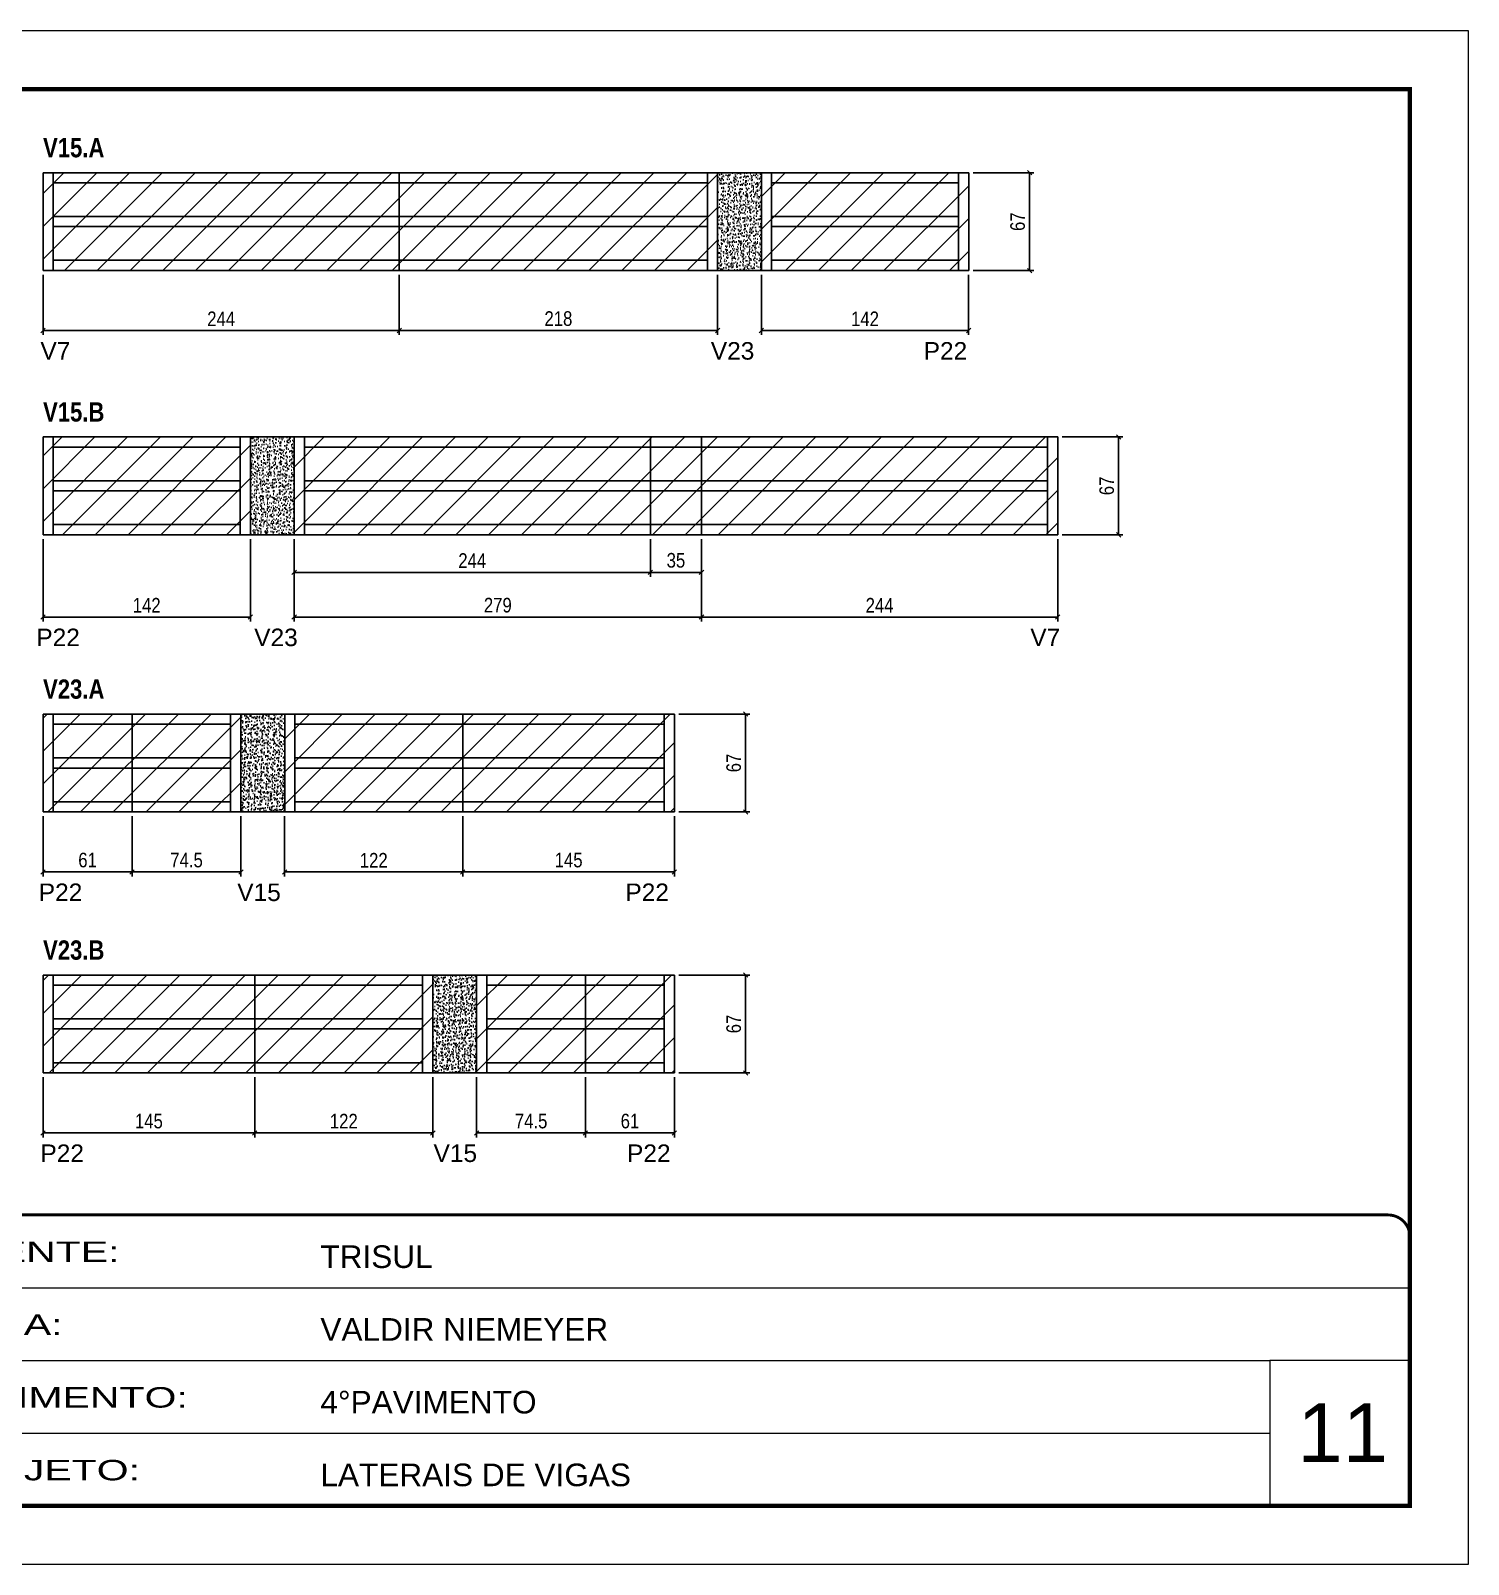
# Model space of a CAD drawing. Extents: x 3330 to 22105, y 1197 to 30204.
# Drawn here: x 16530 to 17515, y 26466 to 27516 of the extents above; entities that cross this region are included whole.
import ezdxf

# ---------------------------------------------------------------- set-up
doc = ezdxf.new("R2010")
doc.units = 0
doc.linetypes.add('CONTINUO', pattern=[0])
doc.linetypes.add('DASHED', pattern=[0.75, 0.5, -0.25])
for name, color, linetype in [('5', 5, 'Continuous'), ('COTA', 241, 'Continuous'), ('NOMENCLATURA', 7, 'Continuous'), ('Painéis', 200, 'Continuous'), ('SARR_2.2x7', 40, 'Continuous')]:
    doc.layers.add(name, color=color, linetype=linetype)
for name, color, linetype, lineweight in [('CARIMBO', 255, 'Continuous', 9), ('Folhas', 255, 'Continuous', 9), ('Hachura', 251, 'Continuous', 9), ('SARRAFO DE PRESSAO', 251, 'DASHED', 9)]:
    doc.layers.add(name, color=color, linetype=linetype, lineweight=lineweight)
doc.styles.add('ARIAL', font='arial.ttf')
doc.styles.add('COTA TECNICA', font='techl___.ttf', dxfattribs={"height": 10})
doc.styles.get("Standard").update_dxf_attribs({"font": 'arial.ttf'})
doc.styles.add('TECNICA', font='techb___.ttf', dxfattribs={"height": 10})
doc.styles.add('Tecnologia', font='')
doc.styles.get('Tecnologia').set_extended_font_data('Forgotten Futurist')
doc.dimstyles.new('PAINEL', dxfattribs={"dimtxt": 10, "dimasz": 3, "dimexe": 3, "dimexo": 3, "dimgap": 3, "dimtad": 1, "dimdec": 1, "dimzin": 12, "dimdsep": 46, "dimtxsty": 'COTA TECNICA', "dimblk1": 'OBLIQUE', "dimblk2": 'OBLIQUE', "dimsah": 1, "dimcen": 0.9, "dimclrd": 4, "dimclre": 4, "dimclrt": 240, "dimadec": 1, "dimazin": 3, "dimtfac": 1, "dimtdec": 1, "dimtmove": 0, "dimatfit": 3, "dimfxl": 1, "dimtolj": 1, "dimtzin": 12, "dimarcsym": 0})

# ---------------------------------------------------------------- blocks, each defined once
blk = doc.blocks.new('9999999999')
at = {"color": 30, "linetype": 'CONTINUO'}
for p, q in [((98564.6, 34379.6), (99584, 34379.6)), ((98564.6, 34329.8), (99488, 34329.8)), ((99584, 34329.8), (99488, 34329.8)), ((99488, 34329.8), (99488, 34230.2)), ((98564.6, 34280), (99488, 34280))]:
    blk.add_line(p, q, dxfattribs=at)
at = {"color": 30, "linetype": 'CONTINUO', "const_width": 2}
blk.add_lwpolyline([(99584, 34230.2), (99584, 34414.4, 0.414214), (99569, 34429.4), (98229, 34429.4, 0.414214), (98214, 34414.4), (98214, 34245.2, 0.414214), (98229, 34230.2), (99584, 34230.2)], format="xyb", dxfattribs=at)
at = {"layer": 'Folhas'}
blk.add_lwpolyline([(98139, 34190.2), (99624, 34190.2), (99624, 35240.2), (98139, 35240.2)], close=True, dxfattribs=at)
at = {"layer": 'Folhas', "color": 30, "const_width": 3}
blk.add_lwpolyline([(98214, 34230.2), (99584, 34230.2), (99584, 35200.2), (98214, 35200.2)], close=True, dxfattribs=at)
at = {"color": 7, "linetype": 'Continuous', "ltscale": 5, "style": 'ARIAL'}
for s, height, p in [('TRISUL', 15.48, (98837.7, 34393.1)), ('VALDIR NIEMEYER', 15.483, (98837.7, 34343.3)), ('4°PAVIMENTO', 15.483, (98837.7, 34293.5)), ('LATERAIS DE VIGAS', 15.483, (98837.7, 34243.7))]:
    blk.add_text(s, height=height, dxfattribs=at).set_placement(p)
at = {"layer": 'Folhas', "color": 7, "style": 'Tecnologia', "width": 1.5}
for s, p in [('CLIENTE:', (98573.7, 34397.2)), ('OBRA:', (98573.7, 34347.3)), ('PAVIMENTO:', (98573.7, 34297.5)), ('PROJETO:', (98573.7, 34247.7))]:
    blk.add_text(s, height=14, dxfattribs=at).set_placement(p)
blk = doc.blocks.new('_Oblique')
at = {"color": 0, "linetype": 'ByBlock', "lineweight": -2}
blk.add_line((-0.5, -0.5), (0.5, 0.5), dxfattribs=at)
blk = doc.blocks.new('*D1246')
at = {"layer": 'COTA', "color": 4, "linetype": 'ByBlock', "lineweight": -2, "transparency": 16777216}
for p, q in [((16538.3, 26978.1), (16538.3, 26937)), ((16599.3, 26978.1), (16599.3, 26937)), ((16599.3, 26940), (16538.3, 26940))]:
    blk.add_line(p, q, dxfattribs=at)
at = {"layer": 'Defpoints', "color": 0, "linetype": 'ByBlock', "transparency": 16777216}
for p in [(16538.3, 26981.1), (16599.3, 26981.1), (16538.3, 26940)]:
    blk.add_point(p, dxfattribs=at)
at = {"layer": 'COTA', "color": 4, "linetype": 'ByBlock', "lineweight": -2, "transparency": 16777216, "xscale": 3, "yscale": 3, "zscale": 3, "rotation": 180}
blk.add_blockref('_Oblique', (16538.3, 26940), dxfattribs=at)
at = {"layer": 'COTA', "color": 4, "linetype": 'ByBlock', "lineweight": -2, "transparency": 16777216, "xscale": 3, "yscale": 3, "zscale": 3}
blk.add_blockref('_Oblique', (16599.3, 26940), dxfattribs=at)
at = {"layer": 'COTA', "color": 240, "linetype": 'ByBlock', "transparency": 16777216, "insert": (16568.8, 26948.1), "char_height": 10, "attachment_point": 5, "style": 'COTA TECNICA'}
blk.add_mtext('\\A1;61', dxfattribs=at)
blk = doc.blocks.new('*D1247')
at = {"layer": 'COTA', "color": 4, "linetype": 'ByBlock', "lineweight": -2, "transparency": 16777216}
for p, q in [((16599.3, 26978.1), (16599.3, 26937)), ((16673.8, 26978.1), (16673.8, 26937)), ((16599.3, 26940), (16673.8, 26940))]:
    blk.add_line(p, q, dxfattribs=at)
at = {"layer": 'Defpoints', "color": 0, "linetype": 'ByBlock', "transparency": 16777216}
for p in [(16599.3, 26981.1), (16673.8, 26981.1), (16673.8, 26940)]:
    blk.add_point(p, dxfattribs=at)
at = {"layer": 'COTA', "color": 4, "linetype": 'ByBlock', "lineweight": -2, "transparency": 16777216, "xscale": 3, "yscale": 3, "zscale": 3, "rotation": 180}
blk.add_blockref('_Oblique', (16599.3, 26940), dxfattribs=at)
at = {"layer": 'COTA', "color": 4, "linetype": 'ByBlock', "lineweight": -2, "transparency": 16777216, "xscale": 3, "yscale": 3, "zscale": 3}
blk.add_blockref('_Oblique', (16673.8, 26940), dxfattribs=at)
at = {"layer": 'COTA', "color": 240, "linetype": 'ByBlock', "transparency": 16777216, "insert": (16636.6, 26948.1), "char_height": 10, "attachment_point": 5, "style": 'COTA TECNICA'}
blk.add_mtext('\\A1;74.5', dxfattribs=at)
blk = doc.blocks.new('*D1248')
at = {"layer": 'COTA', "color": 4, "linetype": 'ByBlock', "lineweight": -2, "transparency": 16777216}
for p, q in [((16703.8, 26978.1), (16703.8, 26937)), ((16825.8, 26978.1), (16825.8, 26937)), ((16825.8, 26940), (16703.8, 26940))]:
    blk.add_line(p, q, dxfattribs=at)
at = {"layer": 'Defpoints', "color": 0, "linetype": 'ByBlock', "transparency": 16777216}
for p in [(16703.8, 26981.1), (16825.8, 26981.1), (16703.8, 26940)]:
    blk.add_point(p, dxfattribs=at)
at = {"layer": 'COTA', "color": 4, "linetype": 'ByBlock', "lineweight": -2, "transparency": 16777216, "xscale": 3, "yscale": 3, "zscale": 3, "rotation": 180}
blk.add_blockref('_Oblique', (16703.8, 26940), dxfattribs=at)
at = {"layer": 'COTA', "color": 4, "linetype": 'ByBlock', "lineweight": -2, "transparency": 16777216, "xscale": 3, "yscale": 3, "zscale": 3}
blk.add_blockref('_Oblique', (16825.8, 26940), dxfattribs=at)
at = {"layer": 'COTA', "color": 240, "linetype": 'ByBlock', "transparency": 16777216, "insert": (16764.8, 26948), "char_height": 10, "attachment_point": 5, "style": 'COTA TECNICA'}
blk.add_mtext('\\A1;122', dxfattribs=at)
blk = doc.blocks.new('*D1249')
at = {"layer": 'COTA', "color": 4, "linetype": 'ByBlock', "lineweight": -2, "transparency": 16777216}
for p, q in [((16825.8, 26978.1), (16825.8, 26937)), ((16970.8, 26978.1), (16970.8, 26937)), ((16825.8, 26940), (16970.8, 26940))]:
    blk.add_line(p, q, dxfattribs=at)
at = {"layer": 'Defpoints', "color": 0, "linetype": 'ByBlock', "transparency": 16777216}
for p in [(16825.8, 26981.1), (16970.8, 26981.1), (16970.8, 26940)]:
    blk.add_point(p, dxfattribs=at)
at = {"layer": 'COTA', "color": 4, "linetype": 'ByBlock', "lineweight": -2, "transparency": 16777216, "xscale": 3, "yscale": 3, "zscale": 3, "rotation": 180}
blk.add_blockref('_Oblique', (16825.8, 26940), dxfattribs=at)
at = {"layer": 'COTA', "color": 4, "linetype": 'ByBlock', "lineweight": -2, "transparency": 16777216, "xscale": 3, "yscale": 3, "zscale": 3}
blk.add_blockref('_Oblique', (16970.8, 26940), dxfattribs=at)
at = {"layer": 'COTA', "color": 240, "linetype": 'ByBlock', "transparency": 16777216, "insert": (16898.3, 26948.1), "char_height": 10, "attachment_point": 5, "style": 'COTA TECNICA'}
blk.add_mtext('\\A1;145', dxfattribs=at)
blk = doc.blocks.new('*D1250')
at = {"layer": 'COTA', "color": 4, "linetype": 'ByBlock', "lineweight": -2, "transparency": 16777216}
for p, q in [((16973.8, 27048.1), (17022.5, 27048.1)), ((17019.5, 26981.1), (17019.5, 27048.1)), ((16973.8, 26981.1), (17022.5, 26981.1))]:
    blk.add_line(p, q, dxfattribs=at)
at = {"layer": 'Defpoints', "color": 0, "linetype": 'ByBlock', "transparency": 16777216}
for p in [(16970.8, 27048.1), (17019.5, 27048.1), (16970.8, 26981.1)]:
    blk.add_point(p, dxfattribs=at)
at = {"layer": 'COTA', "color": 4, "linetype": 'ByBlock', "lineweight": -2, "transparency": 16777216, "xscale": 3, "yscale": 3, "zscale": 3}
for p, rotation in [((17019.5, 27048.1), 90), ((17019.5, 26981.1), 270)]:
    blk.add_blockref('_Oblique', p, dxfattribs=dict(at, rotation=rotation))
at = {"layer": 'COTA', "color": 240, "linetype": 'ByBlock', "transparency": 16777216, "insert": (17011.4, 27014.6), "char_height": 10, "attachment_point": 5, "rotation": 90, "style": 'COTA TECNICA'}
blk.add_mtext('\\A1;67', dxfattribs=at)
blk = doc.blocks.new('*D1251')
at = {"layer": 'COTA', "color": 4, "linetype": 'ByBlock', "lineweight": -2, "transparency": 16777216}
for p, q in [((16909.8, 26799.4), (16909.8, 26758.3)), ((16970.8, 26799.4), (16970.8, 26758.3)), ((16909.8, 26761.3), (16970.8, 26761.3))]:
    blk.add_line(p, q, dxfattribs=at)
at = {"layer": 'Defpoints', "color": 0, "linetype": 'ByBlock', "transparency": 16777216}
for p in [(16909.8, 26802.4), (16970.8, 26802.4), (16970.8, 26761.3)]:
    blk.add_point(p, dxfattribs=at)
at = {"layer": 'COTA', "color": 4, "linetype": 'ByBlock', "lineweight": -2, "transparency": 16777216, "xscale": 3, "yscale": 3, "zscale": 3, "rotation": 180}
blk.add_blockref('_Oblique', (16909.8, 26761.3), dxfattribs=at)
at = {"layer": 'COTA', "color": 4, "linetype": 'ByBlock', "lineweight": -2, "transparency": 16777216, "xscale": 3, "yscale": 3, "zscale": 3}
blk.add_blockref('_Oblique', (16970.8, 26761.3), dxfattribs=at)
at = {"layer": 'COTA', "color": 240, "linetype": 'ByBlock', "transparency": 16777216, "insert": (16940.3, 26769.4), "char_height": 10, "attachment_point": 5, "style": 'COTA TECNICA'}
blk.add_mtext('\\A1;61', dxfattribs=at)
blk = doc.blocks.new('*D1252')
at = {"layer": 'COTA', "color": 4, "linetype": 'ByBlock', "lineweight": -2, "transparency": 16777216}
for p, q in [((16835.3, 26799.4), (16835.3, 26758.3)), ((16909.8, 26799.4), (16909.8, 26758.3)), ((16909.8, 26761.3), (16835.3, 26761.3))]:
    blk.add_line(p, q, dxfattribs=at)
at = {"layer": 'Defpoints', "color": 0, "linetype": 'ByBlock', "transparency": 16777216}
for p in [(16835.3, 26802.4), (16909.8, 26802.4), (16835.3, 26761.3)]:
    blk.add_point(p, dxfattribs=at)
at = {"layer": 'COTA', "color": 4, "linetype": 'ByBlock', "lineweight": -2, "transparency": 16777216, "xscale": 3, "yscale": 3, "zscale": 3, "rotation": 180}
blk.add_blockref('_Oblique', (16835.3, 26761.3), dxfattribs=at)
at = {"layer": 'COTA', "color": 4, "linetype": 'ByBlock', "lineweight": -2, "transparency": 16777216, "xscale": 3, "yscale": 3, "zscale": 3}
blk.add_blockref('_Oblique', (16909.8, 26761.3), dxfattribs=at)
at = {"layer": 'COTA', "color": 240, "linetype": 'ByBlock', "transparency": 16777216, "insert": (16872.6, 26769.4), "char_height": 10, "attachment_point": 5, "style": 'COTA TECNICA'}
blk.add_mtext('\\A1;74.5', dxfattribs=at)
blk = doc.blocks.new('*D1253')
at = {"layer": 'COTA', "color": 4, "linetype": 'ByBlock', "lineweight": -2, "transparency": 16777216}
for p, q in [((16683.3, 26799.4), (16683.3, 26758.3)), ((16805.3, 26799.4), (16805.3, 26758.3)), ((16683.3, 26761.3), (16805.3, 26761.3))]:
    blk.add_line(p, q, dxfattribs=at)
at = {"layer": 'Defpoints', "color": 0, "linetype": 'ByBlock', "transparency": 16777216}
for p in [(16683.3, 26802.4), (16805.3, 26802.4), (16805.3, 26761.3)]:
    blk.add_point(p, dxfattribs=at)
at = {"layer": 'COTA', "color": 4, "linetype": 'ByBlock', "lineweight": -2, "transparency": 16777216, "xscale": 3, "yscale": 3, "zscale": 3, "rotation": 180}
blk.add_blockref('_Oblique', (16683.3, 26761.3), dxfattribs=at)
at = {"layer": 'COTA', "color": 4, "linetype": 'ByBlock', "lineweight": -2, "transparency": 16777216, "xscale": 3, "yscale": 3, "zscale": 3}
blk.add_blockref('_Oblique', (16805.3, 26761.3), dxfattribs=at)
at = {"layer": 'COTA', "color": 240, "linetype": 'ByBlock', "transparency": 16777216, "insert": (16744.3, 26769.4), "char_height": 10, "attachment_point": 5, "style": 'COTA TECNICA'}
blk.add_mtext('\\A1;122', dxfattribs=at)
blk = doc.blocks.new('*D1254')
at = {"layer": 'COTA', "color": 4, "linetype": 'ByBlock', "lineweight": -2, "transparency": 16777216}
for p, q in [((16538.3, 26799.4), (16538.3, 26758.3)), ((16683.3, 26799.4), (16683.3, 26758.3)), ((16683.3, 26761.3), (16538.3, 26761.3))]:
    blk.add_line(p, q, dxfattribs=at)
at = {"layer": 'Defpoints', "color": 0, "linetype": 'ByBlock', "transparency": 16777216}
for p in [(16538.3, 26802.4), (16683.3, 26802.4), (16538.3, 26761.3)]:
    blk.add_point(p, dxfattribs=at)
at = {"layer": 'COTA', "color": 4, "linetype": 'ByBlock', "lineweight": -2, "transparency": 16777216, "xscale": 3, "yscale": 3, "zscale": 3, "rotation": 180}
blk.add_blockref('_Oblique', (16538.3, 26761.3), dxfattribs=at)
at = {"layer": 'COTA', "color": 4, "linetype": 'ByBlock', "lineweight": -2, "transparency": 16777216, "xscale": 3, "yscale": 3, "zscale": 3}
blk.add_blockref('_Oblique', (16683.3, 26761.3), dxfattribs=at)
at = {"layer": 'COTA', "color": 240, "linetype": 'ByBlock', "transparency": 16777216, "insert": (16610.8, 26769.4), "char_height": 10, "attachment_point": 5, "style": 'COTA TECNICA'}
blk.add_mtext('\\A1;145', dxfattribs=at)
blk = doc.blocks.new('*D1255')
at = {"layer": 'COTA', "color": 4, "linetype": 'ByBlock', "lineweight": -2, "transparency": 16777216}
for p, q in [((16973.8, 26869.4), (17022.5, 26869.4)), ((17019.5, 26802.4), (17019.5, 26869.4)), ((16973.8, 26802.4), (17022.5, 26802.4))]:
    blk.add_line(p, q, dxfattribs=at)
at = {"layer": 'Defpoints', "color": 0, "linetype": 'ByBlock', "transparency": 16777216}
for p in [(16970.8, 26869.4), (17019.5, 26869.4), (16970.8, 26802.4)]:
    blk.add_point(p, dxfattribs=at)
at = {"layer": 'COTA', "color": 4, "linetype": 'ByBlock', "lineweight": -2, "transparency": 16777216, "xscale": 3, "yscale": 3, "zscale": 3}
for p, rotation in [((17019.5, 26869.4), 90), ((17019.5, 26802.4), 270)]:
    blk.add_blockref('_Oblique', p, dxfattribs=dict(at, rotation=rotation))
at = {"layer": 'COTA', "color": 240, "linetype": 'ByBlock', "transparency": 16777216, "insert": (17011.4, 26835.9), "char_height": 10, "attachment_point": 5, "rotation": 90, "style": 'COTA TECNICA'}
blk.add_mtext('\\A1;67', dxfattribs=at)
blk = doc.blocks.new('*D526')
at = {"layer": 'COTA', "color": 4, "linetype": 'ByBlock', "lineweight": -2, "transparency": 16777216}
for p, q in [((16782.3, 27348.7), (16782.3, 27307.7)), ((17000.3, 27348.7), (17000.3, 27307.7)), ((16782.3, 27310.7), (17000.3, 27310.7))]:
    blk.add_line(p, q, dxfattribs=at)
at = {"layer": 'Defpoints', "color": 0, "linetype": 'ByBlock', "transparency": 16777216}
for p in [(16782.3, 27351.7), (17000.3, 27351.7), (17000.3, 27310.7)]:
    blk.add_point(p, dxfattribs=at)
at = {"layer": 'COTA', "color": 4, "linetype": 'ByBlock', "lineweight": -2, "transparency": 16777216, "xscale": 3, "yscale": 3, "zscale": 3, "rotation": 180}
blk.add_blockref('_Oblique', (16782.3, 27310.7), dxfattribs=at)
at = {"layer": 'COTA', "color": 4, "linetype": 'ByBlock', "lineweight": -2, "transparency": 16777216, "xscale": 3, "yscale": 3, "zscale": 3}
blk.add_blockref('_Oblique', (17000.3, 27310.7), dxfattribs=at)
at = {"layer": 'COTA', "color": 240, "linetype": 'ByBlock', "transparency": 16777216, "insert": (16891.3, 27318.8), "char_height": 10, "attachment_point": 5, "style": 'COTA TECNICA'}
blk.add_mtext('\\A1;218', dxfattribs=at)
blk = doc.blocks.new('*D527')
at = {"layer": 'COTA', "color": 4, "linetype": 'ByBlock', "lineweight": -2, "transparency": 16777216}
for p, q in [((16538.3, 27348.7), (16538.3, 27307.7)), ((16782.3, 27348.7), (16782.3, 27307.7)), ((16782.3, 27310.7), (16538.3, 27310.7))]:
    blk.add_line(p, q, dxfattribs=at)
at = {"layer": 'Defpoints', "color": 0, "linetype": 'ByBlock', "transparency": 16777216}
for p in [(16538.3, 27351.7), (16782.3, 27351.7), (16538.3, 27310.7)]:
    blk.add_point(p, dxfattribs=at)
at = {"layer": 'COTA', "color": 4, "linetype": 'ByBlock', "lineweight": -2, "transparency": 16777216, "xscale": 3, "yscale": 3, "zscale": 3, "rotation": 180}
blk.add_blockref('_Oblique', (16538.3, 27310.7), dxfattribs=at)
at = {"layer": 'COTA', "color": 4, "linetype": 'ByBlock', "lineweight": -2, "transparency": 16777216, "xscale": 3, "yscale": 3, "zscale": 3}
blk.add_blockref('_Oblique', (16782.3, 27310.7), dxfattribs=at)
at = {"layer": 'COTA', "color": 240, "linetype": 'ByBlock', "transparency": 16777216, "insert": (16660.3, 27318.7), "char_height": 10, "attachment_point": 5, "style": 'COTA TECNICA'}
blk.add_mtext('\\A1;244', dxfattribs=at)
blk = doc.blocks.new('*D528')
at = {"layer": 'COTA', "color": 4, "linetype": 'ByBlock', "lineweight": -2, "transparency": 16777216}
for p, q in [((17030.3, 27348.7), (17030.3, 27307.7)), ((17172.3, 27348.7), (17172.3, 27307.7)), ((17172.3, 27310.7), (17030.3, 27310.7))]:
    blk.add_line(p, q, dxfattribs=at)
at = {"layer": 'Defpoints', "color": 0, "linetype": 'ByBlock', "transparency": 16777216}
for p in [(17030.3, 27351.7), (17172.3, 27351.7), (17030.3, 27310.7)]:
    blk.add_point(p, dxfattribs=at)
at = {"layer": 'COTA', "color": 4, "linetype": 'ByBlock', "lineweight": -2, "transparency": 16777216, "xscale": 3, "yscale": 3, "zscale": 3, "rotation": 180}
blk.add_blockref('_Oblique', (17030.3, 27310.7), dxfattribs=at)
at = {"layer": 'COTA', "color": 4, "linetype": 'ByBlock', "lineweight": -2, "transparency": 16777216, "xscale": 3, "yscale": 3, "zscale": 3}
blk.add_blockref('_Oblique', (17172.3, 27310.7), dxfattribs=at)
at = {"layer": 'COTA', "color": 240, "linetype": 'ByBlock', "transparency": 16777216, "insert": (17101.3, 27318.7), "char_height": 10, "attachment_point": 5, "style": 'COTA TECNICA'}
blk.add_mtext('\\A1;142', dxfattribs=at)
blk = doc.blocks.new('*D529')
at = {"layer": 'COTA', "color": 4, "linetype": 'ByBlock', "lineweight": -2, "transparency": 16777216}
for p, q in [((17175.3, 27418.7), (17217, 27418.7)), ((17214, 27351.7), (17214, 27418.7)), ((17175.3, 27351.7), (17217, 27351.7))]:
    blk.add_line(p, q, dxfattribs=at)
at = {"layer": 'Defpoints', "color": 0, "linetype": 'ByBlock', "transparency": 16777216}
for p in [(17172.3, 27418.7), (17214, 27418.7), (17172.3, 27351.7)]:
    blk.add_point(p, dxfattribs=at)
at = {"layer": 'COTA', "color": 4, "linetype": 'ByBlock', "lineweight": -2, "transparency": 16777216, "xscale": 3, "yscale": 3, "zscale": 3}
for p, rotation in [((17214, 27418.7), 90), ((17214, 27351.7), 270)]:
    blk.add_blockref('_Oblique', p, dxfattribs=dict(at, rotation=rotation))
at = {"layer": 'COTA', "color": 240, "linetype": 'ByBlock', "transparency": 16777216, "insert": (17205.9, 27385.2), "char_height": 10, "attachment_point": 5, "rotation": 90, "style": 'COTA TECNICA'}
blk.add_mtext('\\A1;67', dxfattribs=at)
blk = doc.blocks.new('*D530')
at = {"layer": 'COTA', "color": 4, "linetype": 'ByBlock', "lineweight": -2, "transparency": 16777216}
for p, q in [((16710.3, 27167.8), (16710.3, 27111.5)), ((16989.3, 27167.8), (16989.3, 27111.5)), ((16989.3, 27114.5), (16710.3, 27114.5))]:
    blk.add_line(p, q, dxfattribs=at)
at = {"layer": 'Defpoints', "color": 0, "linetype": 'ByBlock', "transparency": 16777216}
for p in [(16710.3, 27170.8), (16989.3, 27170.8), (16710.3, 27114.5)]:
    blk.add_point(p, dxfattribs=at)
at = {"layer": 'COTA', "color": 4, "linetype": 'ByBlock', "lineweight": -2, "transparency": 16777216, "xscale": 3, "yscale": 3, "zscale": 3, "rotation": 180}
blk.add_blockref('_Oblique', (16710.3, 27114.5), dxfattribs=at)
at = {"layer": 'COTA', "color": 4, "linetype": 'ByBlock', "lineweight": -2, "transparency": 16777216, "xscale": 3, "yscale": 3, "zscale": 3}
blk.add_blockref('_Oblique', (16989.3, 27114.5), dxfattribs=at)
at = {"layer": 'COTA', "color": 240, "linetype": 'ByBlock', "transparency": 16777216, "insert": (16849.8, 27122.6), "char_height": 10, "attachment_point": 5, "style": 'COTA TECNICA'}
blk.add_mtext('\\A1;279', dxfattribs=at)
blk = doc.blocks.new('*D531')
at = {"layer": 'COTA', "color": 4, "linetype": 'ByBlock', "lineweight": -2, "transparency": 16777216}
for p, q in [((16989.3, 27167.8), (16989.3, 27111.5)), ((17233.3, 27167.8), (17233.3, 27111.5)), ((16989.3, 27114.5), (17233.3, 27114.5))]:
    blk.add_line(p, q, dxfattribs=at)
at = {"layer": 'Defpoints', "color": 0, "linetype": 'ByBlock', "transparency": 16777216}
for p in [(16989.3, 27170.8), (17233.3, 27170.8), (17233.3, 27114.5)]:
    blk.add_point(p, dxfattribs=at)
at = {"layer": 'COTA', "color": 4, "linetype": 'ByBlock', "lineweight": -2, "transparency": 16777216, "xscale": 3, "yscale": 3, "zscale": 3, "rotation": 180}
blk.add_blockref('_Oblique', (16989.3, 27114.5), dxfattribs=at)
at = {"layer": 'COTA', "color": 4, "linetype": 'ByBlock', "lineweight": -2, "transparency": 16777216, "xscale": 3, "yscale": 3, "zscale": 3}
blk.add_blockref('_Oblique', (17233.3, 27114.5), dxfattribs=at)
at = {"layer": 'COTA', "color": 240, "linetype": 'ByBlock', "transparency": 16777216, "insert": (17111.3, 27122.6), "char_height": 10, "attachment_point": 5, "style": 'COTA TECNICA'}
blk.add_mtext('\\A1;244', dxfattribs=at)
blk = doc.blocks.new('*D475')
at = {"layer": 'COTA', "color": 4, "linetype": 'ByBlock', "lineweight": -2, "transparency": 16777216}
for p, q in [((16538.3, 27167.8), (16538.3, 27111.5)), ((16680.3, 27167.8), (16680.3, 27111.5)), ((16538.3, 27114.5), (16680.3, 27114.5))]:
    blk.add_line(p, q, dxfattribs=at)
at = {"layer": 'Defpoints', "color": 0, "linetype": 'ByBlock', "transparency": 16777216}
for p in [(16538.3, 27170.8), (16680.3, 27170.8), (16680.3, 27114.5)]:
    blk.add_point(p, dxfattribs=at)
at = {"layer": 'COTA', "color": 4, "linetype": 'ByBlock', "lineweight": -2, "transparency": 16777216, "xscale": 3, "yscale": 3, "zscale": 3, "rotation": 180}
blk.add_blockref('_Oblique', (16538.3, 27114.5), dxfattribs=at)
at = {"layer": 'COTA', "color": 4, "linetype": 'ByBlock', "lineweight": -2, "transparency": 16777216, "xscale": 3, "yscale": 3, "zscale": 3}
blk.add_blockref('_Oblique', (16680.3, 27114.5), dxfattribs=at)
at = {"layer": 'COTA', "color": 240, "linetype": 'ByBlock', "transparency": 16777216, "insert": (16609.3, 27122.6), "char_height": 10, "attachment_point": 5, "style": 'COTA TECNICA'}
blk.add_mtext('\\A1;142', dxfattribs=at)
blk = doc.blocks.new('*D476')
at = {"layer": 'COTA', "color": 4, "linetype": 'ByBlock', "lineweight": -2, "transparency": 16777216}
for p, q in [((17236.3, 27237.8), (17278, 27237.8)), ((17275, 27170.8), (17275, 27237.8)), ((17236.3, 27170.8), (17278, 27170.8))]:
    blk.add_line(p, q, dxfattribs=at)
at = {"layer": 'Defpoints', "color": 0, "linetype": 'ByBlock', "transparency": 16777216}
for p in [(17233.3, 27237.8), (17275, 27237.8), (17233.3, 27170.8)]:
    blk.add_point(p, dxfattribs=at)
at = {"layer": 'COTA', "color": 4, "linetype": 'ByBlock', "lineweight": -2, "transparency": 16777216, "xscale": 3, "yscale": 3, "zscale": 3}
for p, rotation in [((17275, 27237.8), 90), ((17275, 27170.8), 270)]:
    blk.add_blockref('_Oblique', p, dxfattribs=dict(at, rotation=rotation))
at = {"layer": 'COTA', "color": 240, "linetype": 'ByBlock', "transparency": 16777216, "insert": (17266.9, 27204.3), "char_height": 10, "attachment_point": 5, "rotation": 90, "style": 'COTA TECNICA'}
blk.add_mtext('\\A1;67', dxfattribs=at)
blk = doc.blocks.new('*D477')
at = {"layer": 'COTA', "color": 4, "linetype": 'ByBlock', "lineweight": -2, "transparency": 16777216}
for p, q in [((16710.3, 27167.8), (16710.3, 27142.1)), ((16954.3, 27167.8), (16954.3, 27142.1)), ((16710.3, 27145.1), (16954.3, 27145.1))]:
    blk.add_line(p, q, dxfattribs=at)
at = {"layer": 'Defpoints', "color": 0, "linetype": 'ByBlock', "transparency": 16777216}
for p in [(16710.3, 27170.8), (16954.3, 27170.8), (16954.3, 27145.1)]:
    blk.add_point(p, dxfattribs=at)
at = {"layer": 'COTA', "color": 4, "linetype": 'ByBlock', "lineweight": -2, "transparency": 16777216, "xscale": 3, "yscale": 3, "zscale": 3, "rotation": 180}
blk.add_blockref('_Oblique', (16710.3, 27145.1), dxfattribs=at)
at = {"layer": 'COTA', "color": 4, "linetype": 'ByBlock', "lineweight": -2, "transparency": 16777216, "xscale": 3, "yscale": 3, "zscale": 3}
blk.add_blockref('_Oblique', (16954.3, 27145.1), dxfattribs=at)
at = {"layer": 'COTA', "color": 240, "linetype": 'ByBlock', "transparency": 16777216, "insert": (16832.3, 27153.2), "char_height": 10, "attachment_point": 5, "style": 'COTA TECNICA'}
blk.add_mtext('\\A1;244', dxfattribs=at)
blk = doc.blocks.new('*D478')
at = {"layer": 'COTA', "color": 4, "linetype": 'ByBlock', "lineweight": -2, "transparency": 16777216}
for p, q in [((16954.3, 27167.8), (16954.3, 27142.1)), ((16989.3, 27167.8), (16989.3, 27142.1)), ((16954.3, 27145.1), (16989.3, 27145.1))]:
    blk.add_line(p, q, dxfattribs=at)
at = {"layer": 'Defpoints', "color": 0, "linetype": 'ByBlock', "transparency": 16777216}
for p in [(16954.3, 27170.8), (16989.3, 27170.8), (16989.3, 27145.1)]:
    blk.add_point(p, dxfattribs=at)
at = {"layer": 'COTA', "color": 4, "linetype": 'ByBlock', "lineweight": -2, "transparency": 16777216, "xscale": 3, "yscale": 3, "zscale": 3, "rotation": 180}
blk.add_blockref('_Oblique', (16954.3, 27145.1), dxfattribs=at)
at = {"layer": 'COTA', "color": 4, "linetype": 'ByBlock', "lineweight": -2, "transparency": 16777216, "xscale": 3, "yscale": 3, "zscale": 3}
blk.add_blockref('_Oblique', (16989.3, 27145.1), dxfattribs=at)
at = {"layer": 'COTA', "color": 240, "linetype": 'ByBlock', "transparency": 16777216, "insert": (16971.8, 27153.3), "char_height": 10, "attachment_point": 5, "style": 'COTA TECNICA'}
blk.add_mtext('\\A1;35', dxfattribs=at)

msp = doc.modelspace()

# ---------------------------------------------------------------- hatches: boundary and pattern name
at = {"layer": 'COTA', "linetype": 'ByBlock'}
h = msp.add_hatch(dxfattribs=at)
h.set_pattern_fill('AR-CONC', color=256, scale=0.03)
h.set_pattern_definition([(50, (-115952.038, -5382.182), (5.46554007, -0.47817257), [0.5715, -6.2865]), (355, (-115952.038, -5382.182), (-1.05730264, 5.73170536), [0.4572, -5.02921753]), (100.4514447, (-115951.5824, -5382.222), (4.40823741, 5.25353256), [0.48570026, -5.34270734]), (46.1842, (-115952.038, -5380.658), (8.13237123, -1.26126984), [0.85725, -9.42975]), (96.6355576, (-115951.36, -5380.763), (7.122124, 7.42278374), [0.7285507, -8.01406824]), (351.184151, (-115952.038, -5380.658), (7.122124, 7.42278374), [0.685799, -7.54379196]), (21, (-115951.276, -5381.039), (4.54843174, -3.06795595), [0.5715, -6.2865]), (326, (-115951.276, -5381.039), (1.85406085, 5.52563898), [0.4572, -5.0292]), (71.451445, (-115950.897, -5381.295), (6.40249258, 2.45768307), [0.48570026, -5.34269813]), (37.5, (-115952.0379, -5382.1822), (0.092658098, 2.536651166), [0, -4.96824, 0, -5.1054, 0, -5.04825]), (7.5, (-115952.038, -5382.1822), (2.004589875, 3.005417245), [0, -2.91084, 0, -4.85394, 0, -1.92405]), (327.5, (-115953.7371, -5382.1822), (4.067717855, -0.17186232), [0, -1.905, 0, -5.9436, 0, -7.8867]), (317.5, (-115954.499, -5382.182), (4.44387544, 0.76279473), [0, -2.4765, 0, -3.94716, 0, -5.6007])])
h.paths.add_polyline_path([(17030.31, 27418.75), (17000.31, 27418.75), (17000.31, 27351.75), (17030.31, 27351.75)])
h = msp.add_hatch(dxfattribs=at)
h.set_pattern_fill('AR-CONC', color=256, scale=0.03)
h.set_pattern_definition([(50, (-115952.038, -5563.1187), (5.46554007, -0.47817257), [0.5715, -6.2865]), (355, (-115952.038, -5563.119), (-1.05730264, 5.73170536), [0.4572, -5.02921753]), (100.4514447, (-115951.5824, -5563.1586), (4.40823741, 5.25353256), [0.48570026, -5.34270734]), (46.1842, (-115952.038, -5561.595), (8.13237123, -1.26126984), [0.85725, -9.42975]), (96.6355576, (-115951.36, -5561.7), (7.122124, 7.42278374), [0.7285507, -8.01406824]), (351.184151, (-115952.038, -5561.595), (7.122124, 7.42278374), [0.685799, -7.54379196]), (21, (-115951.276, -5561.9757), (4.54843174, -3.06795595), [0.5715, -6.2865]), (326, (-115951.276, -5561.976), (1.85406085, 5.52563898), [0.4572, -5.0292]), (71.451445, (-115950.897, -5562.2314), (6.40249258, 2.45768307), [0.48570026, -5.34269813]), (37.5, (-115952.0379, -5563.1187), (0.092658098, 2.536651166), [0, -4.96824, 0, -5.1054, 0, -5.04825]), (7.5, (-115952.038, -5563.1187), (2.004589875, 3.005417245), [0, -2.91084, 0, -4.85394, 0, -1.92405]), (327.5, (-115953.7371, -5563.1187), (4.067717855, -0.17186232), [0, -1.905, 0, -5.9436, 0, -7.8867]), (317.5, (-115954.499, -5563.1187), (4.44387544, 0.76279473), [0, -2.4765, 0, -3.94716, 0, -5.6007])])
h.paths.add_polyline_path([(16680.31, 27237.81), (16710.31, 27237.81), (16710.31, 27170.81), (16680.31, 27170.81)])
h = msp.add_hatch(dxfattribs=at)
h.set_pattern_fill('AR-CONC', color=256, scale=0.03)
h.set_pattern_definition([(50, (-116147.038, -5752.8485), (5.46554007, -0.47817257), [0.5715, -6.2865]), (355, (-116147.038, -5752.8485), (-1.05730264, 5.73170536), [0.4572, -5.02921753]), (100.4514447, (-116146.5824, -5752.8884), (4.40823741, 5.25353256), [0.48570026, -5.34270734]), (46.1842, (-116147.038, -5751.3245), (8.13237123, -1.26126984), [0.85725, -9.42975]), (96.6355576, (-116146.36, -5751.43), (7.122124, 7.42278374), [0.7285507, -8.01406824]), (351.184151, (-116147.038, -5751.3245), (7.122124, 7.42278374), [0.685799, -7.54379196]), (21, (-116146.276, -5751.7055), (4.54843174, -3.06795595), [0.5715, -6.2865]), (326, (-116146.276, -5751.7055), (1.85406085, 5.52563898), [0.4572, -5.0292]), (71.451445, (-116145.897, -5751.961), (6.40249258, 2.45768307), [0.48570026, -5.34269813]), (37.5, (-116147.0379, -5752.8485), (0.092658098, 2.536651166), [0, -4.96824, 0, -5.1054, 0, -5.04825]), (7.5, (-116147.038, -5752.8485), (2.004589875, 3.005417245), [0, -2.91084, 0, -4.85394, 0, -1.92405]), (327.5, (-116148.7371, -5752.8485), (4.067717855, -0.17186232), [0, -1.905, 0, -5.9436, 0, -7.8867]), (317.5, (-116149.499, -5752.8485), (4.44387544, 0.76279473), [0, -2.4765, 0, -3.94716, 0, -5.6007])])
h.paths.add_polyline_path([(16673.81, 26981.08), (16703.81, 26981.08), (16703.81, 27048.08), (16673.81, 27048.08)])
h = msp.add_hatch(dxfattribs=at)
h.set_pattern_fill('AR-CONC', color=256, scale=0.03)
h.set_pattern_definition([(50, (-116147.038, -5931.5096), (5.46554007, -0.47817257), [0.5715, -6.2865]), (355, (-116147.038, -5931.5096), (-1.05730264, 5.73170536), [0.4572, -5.02921753]), (100.4514447, (-116146.5824, -5931.5494), (4.40823741, 5.25353256), [0.48570026, -5.34270734]), (46.1842, (-116147.038, -5929.9856), (8.13237123, -1.26126984), [0.85725, -9.42975]), (96.6355576, (-116146.36, -5930.091), (7.122124, 7.42278374), [0.7285507, -8.01406824]), (351.184151, (-116147.038, -5929.9856), (7.122124, 7.42278374), [0.685799, -7.54379196]), (21, (-116146.276, -5930.3666), (4.54843174, -3.06795595), [0.5715, -6.2865]), (326, (-116146.276, -5930.3666), (1.85406085, 5.52563898), [0.4572, -5.0292]), (71.451445, (-116145.897, -5930.622), (6.40249258, 2.45768307), [0.48570026, -5.34269813]), (37.5, (-116147.0379, -5931.5096), (0.092658098, 2.536651166), [0, -4.96824, 0, -5.1054, 0, -5.04825]), (7.5, (-116147.038, -5931.5096), (2.004589875, 3.005417245), [0, -2.91084, 0, -4.85394, 0, -1.92405]), (327.5, (-116148.7371, -5931.5096), (4.067717855, -0.17186232), [0, -1.905, 0, -5.9436, 0, -7.8867]), (317.5, (-116149.499, -5931.5096), (4.44387544, 0.76279473), [0, -2.4765, 0, -3.94716, 0, -5.6007])])
h.paths.add_polyline_path([(16835.31, 26869.42), (16805.31, 26869.42), (16805.31, 26802.42), (16835.31, 26802.42)])
at = {"layer": 'Hachura', "linetype": 'ByBlock'}
h = msp.add_hatch(dxfattribs=at)
h.set_pattern_fill('ANSI31', color=256, scale=5)
h.paths.add_polyline_path([(17172.31, 27418.75), (17030.31, 27418.75), (17030.31, 27351.75), (17172.31, 27351.75)])
h.paths.add_polyline_path([(17000.31, 27418.75), (16782.31, 27418.75), (16782.31, 27351.75), (17000.31, 27351.75)])
h.paths.add_polyline_path([(16782.31, 27418.75), (16538.31, 27418.75), (16538.31, 27351.75), (16782.31, 27351.75)])
h.paths.add_polyline_path([(16680.31, 27237.81), (16538.31, 27237.81), (16538.31, 27170.81), (16680.31, 27170.81)])
h.paths.add_polyline_path([(16954.31, 27237.81), (16710.31, 27237.81), (16710.31, 27170.81), (16954.31, 27170.81)])
h.paths.add_polyline_path([(16989.31, 27237.81), (16954.31, 27237.81), (16954.31, 27170.81), (16989.31, 27170.81)])
h.paths.add_polyline_path([(17233.31, 27237.81), (16989.31, 27237.81), (16989.31, 27170.81), (17233.31, 27170.81)])
h.paths.add_polyline_path([(16970.81, 27048.08), (16825.81, 27048.08), (16825.81, 26981.08), (16970.81, 26981.08)])
h.paths.add_polyline_path([(16825.81, 27048.08), (16703.81, 27048.08), (16703.81, 26981.08), (16825.81, 26981.08)])
h.paths.add_polyline_path([(16673.81, 27048.08), (16599.31, 27048.08), (16599.31, 26981.08), (16673.81, 26981.08)])
h.paths.add_polyline_path([(16599.31, 27048.08), (16538.31, 27048.08), (16538.31, 26981.08), (16599.31, 26981.08)])
h.paths.add_polyline_path([(16683.31, 26869.42), (16538.31, 26869.42), (16538.31, 26802.42), (16683.31, 26802.42)])
h.paths.add_polyline_path([(16805.31, 26869.42), (16683.31, 26869.42), (16683.31, 26802.42), (16805.31, 26802.42)])
h.paths.add_polyline_path([(16909.81, 26869.42), (16835.31, 26869.42), (16835.31, 26802.42), (16909.81, 26802.42)])
h.paths.add_polyline_path([(16970.81, 26869.42), (16909.81, 26869.42), (16909.81, 26802.42), (16970.81, 26802.42)])

# ---------------------------------------------------------------- linework, layer by layer
at = {"layer": 'COTA', "linetype": 'ByBlock'}
for p, q in [((17030.31, 27418.75), (17000.31, 27418.75)), ((17030.31, 27351.75), (17000.31, 27351.75)), ((16680.31, 27237.81), (16710.31, 27237.81)), ((16680.31, 27170.81), (16710.31, 27170.81)), ((16673.81, 27048.08), (16703.81, 27048.08)), ((16673.81, 26981.08), (16703.81, 26981.08)), ((16835.31, 26869.42), (16805.31, 26869.42)), ((16835.31, 26802.42), (16805.31, 26802.42))]:
    msp.add_line(p, q, dxfattribs=at)
at = {"layer": 'Painéis', "linetype": 'Continuous'}
for p, q in [((17000.31, 27418.75), (16538.31, 27418.75)), ((16538.31, 27418.75), (16538.31, 27351.75)), ((16782.31, 27351.75), (16782.31, 27418.75)), ((17000.31, 27351.75), (17000.31, 27418.75)), ((17172.31, 27418.75), (17030.31, 27418.75)), ((17030.31, 27418.75), (17030.31, 27351.75)), ((17172.31, 27351.75), (17172.31, 27418.75)), ((16538.31, 27351.75), (17000.31, 27351.75)), ((17030.31, 27351.75), (17172.31, 27351.75)), ((16538.31, 27170.81), (16538.31, 27237.81)), ((16538.31, 27237.81), (16680.31, 27237.81)), ((16680.31, 27237.81), (16680.31, 27170.81)), ((16710.31, 27170.81), (16710.31, 27237.81)), ((16710.31, 27237.81), (17233.31, 27237.81)), ((16954.31, 27170.81), (16954.31, 27237.81)), ((16989.31, 27170.81), (16989.31, 27237.81)), ((17233.31, 27237.81), (17233.31, 27170.81)), ((16680.31, 27170.81), (16538.31, 27170.81)), ((17233.31, 27170.81), (16710.31, 27170.81)), ((16538.31, 26981.08), (16538.31, 27048.08)), ((16538.31, 27048.08), (16673.81, 27048.08)), ((16599.31, 26981.08), (16599.31, 27048.08)), ((16673.81, 27048.08), (16673.81, 26981.08)), ((16703.81, 26981.08), (16703.81, 27048.08)), ((16703.81, 27048.08), (16970.81, 27048.08)), ((16825.81, 26981.08), (16825.81, 27048.08)), ((16970.81, 27048.08), (16970.81, 26981.08)), ((16673.81, 26981.08), (16538.31, 26981.08)), ((16970.81, 26981.08), (16703.81, 26981.08)), ((16805.31, 26869.42), (16538.31, 26869.42)), ((16538.31, 26869.42), (16538.31, 26802.42)), ((16683.31, 26802.42), (16683.31, 26869.42)), ((16805.31, 26802.42), (16805.31, 26869.42)), ((16970.81, 26869.42), (16835.31, 26869.42)), ((16835.31, 26869.42), (16835.31, 26802.42)), ((16909.81, 26802.42), (16909.81, 26869.42)), ((16970.81, 26802.42), (16970.81, 26869.42)), ((16538.31, 26802.42), (16805.31, 26802.42)), ((16835.31, 26802.42), (16970.81, 26802.42))]:
    msp.add_line(p, q, dxfattribs=at)
at = {"layer": 'SARR_2.2x7', "linetype": 'Continuous'}
for p, q in [((16545.31, 27418.75), (16545.31, 27351.75)), ((16993.31, 27351.75), (16993.31, 27418.75)), ((17037.31, 27418.75), (17037.31, 27351.75)), ((17165.31, 27418.75), (17165.31, 27351.75)), ((16782.31, 27411.75), (16545.31, 27411.75)), ((16993.31, 27411.75), (16782.31, 27411.75)), ((17165.31, 27411.75), (17037.31, 27411.75)), ((16782.31, 27388.81), (16545.31, 27388.81)), ((16993.31, 27388.81), (16782.31, 27388.81)), ((17165.31, 27388.81), (17037.31, 27388.81)), ((16782.31, 27381.81), (16545.31, 27381.81)), ((16993.31, 27381.81), (16782.31, 27381.81)), ((17165.31, 27381.81), (17037.31, 27381.81)), ((16782.31, 27358.75), (16545.31, 27358.75)), ((16993.31, 27358.75), (16782.31, 27358.75)), ((17165.31, 27358.75), (17037.31, 27358.75)), ((16545.31, 27237.81), (16545.31, 27170.81)), ((16673.31, 27237.81), (16673.31, 27170.81)), ((16717.31, 27170.81), (16717.31, 27237.81)), ((17226.31, 27237.81), (17226.31, 27170.81)), ((16545.31, 27230.81), (16673.31, 27230.81)), ((16717.31, 27230.81), (16989.31, 27230.81)), ((16989.31, 27230.81), (17226.31, 27230.81)), ((16545.31, 27207.87), (16673.31, 27207.87)), ((16717.31, 27207.87), (16989.31, 27207.87)), ((16989.31, 27207.87), (17226.31, 27207.87)), ((16545.31, 27200.87), (16673.31, 27200.87)), ((16717.31, 27200.87), (16989.31, 27200.87)), ((16989.31, 27200.87), (17226.31, 27200.87)), ((16545.31, 27177.81), (16673.31, 27177.81)), ((16717.31, 27177.81), (16989.31, 27177.81)), ((16989.31, 27177.81), (17226.31, 27177.81)), ((16545.31, 27048.08), (16545.31, 26981.08)), ((16666.81, 27048.08), (16666.81, 26981.08)), ((16710.81, 27048.08), (16710.81, 26981.08)), ((16963.81, 27048.08), (16963.81, 26981.08)), ((16545.31, 27041.08), (16599.31, 27041.08)), ((16599.31, 27041.08), (16666.81, 27041.08)), ((16710.81, 27041.08), (16825.81, 27041.08)), ((16825.81, 27041.08), (16963.81, 27041.08)), ((16545.31, 27018.14), (16599.31, 27018.14)), ((16599.31, 27018.14), (16666.81, 27018.14)), ((16710.81, 27018.14), (16825.81, 27018.14)), ((16825.81, 27018.14), (16963.81, 27018.14)), ((16545.31, 27011.14), (16599.31, 27011.14)), ((16599.31, 27011.14), (16666.81, 27011.14)), ((16710.81, 27011.14), (16825.81, 27011.14)), ((16825.81, 27011.14), (16963.81, 27011.14)), ((16545.31, 26988.08), (16599.31, 26988.08)), ((16599.31, 26988.08), (16666.81, 26988.08)), ((16710.81, 26988.08), (16825.81, 26988.08)), ((16825.81, 26988.08), (16963.81, 26988.08)), ((16545.31, 26869.42), (16545.31, 26802.42)), ((16683.31, 26862.42), (16545.31, 26862.42)), ((16798.31, 26862.42), (16683.31, 26862.42)), ((16798.31, 26869.42), (16798.31, 26802.42)), ((16842.31, 26869.42), (16842.31, 26802.42)), ((16909.81, 26862.42), (16842.31, 26862.42)), ((16963.81, 26862.42), (16909.81, 26862.42)), ((16963.81, 26869.42), (16963.81, 26802.42)), ((16683.31, 26839.48), (16545.31, 26839.48)), ((16798.31, 26839.48), (16683.31, 26839.48)), ((16909.81, 26839.48), (16842.31, 26839.48)), ((16963.81, 26839.48), (16909.81, 26839.48)), ((16683.31, 26832.48), (16545.31, 26832.48)), ((16798.31, 26832.48), (16683.31, 26832.48)), ((16909.81, 26832.48), (16842.31, 26832.48)), ((16963.81, 26832.48), (16909.81, 26832.48)), ((16683.31, 26809.42), (16545.31, 26809.42)), ((16798.31, 26809.42), (16683.31, 26809.42)), ((16909.81, 26809.42), (16842.31, 26809.42)), ((16963.81, 26809.42), (16909.81, 26809.42))]:
    msp.add_line(p, q, dxfattribs=at)

# ---------------------------------------------------------------- block references
at = {"layer": 'SARRAFO DE PRESSAO', "color": 6, "linetype": 'ByBlock'}
msp.add_blockref('9999999999', (-82109.42, -7724.23), dxfattribs=at)

# ---------------------------------------------------------------- texts
at = {"layer": '5', "linetype": 'Continuous'}
for s, rotation, p in [('V7', 0.00004, (16536.52, 27290.76)), ('V23', 0.00004, (16995.69, 27290.76)), ('P22', 0.00004, (17141.49, 27290.76)), ('P22', 359.99996, (16533.71, 27094.61)), ('V23', 359.99996, (16682.94, 27094.61)), ('V7', 359.99996, (17214.54, 27094.61)), ('P22', 359.99996, (16535.38, 26920.09)), ('V15', 359.99996, (16671.34, 26920.09)), ('P22', 359.99996, (16937.18, 26920.09)), ('P22', 0.00004, (16536.52, 26741.43)), ('V15', 0.00004, (16805.78, 26741.43)), ('P22', 0.00004, (16938.31, 26741.43))]:
    msp.add_text(s, height=12, rotation=rotation, dxfattribs=at).set_placement(p)
at = {"layer": 'CARIMBO', "style": 'ARIAL'}
msp.add_text('11', height=40, dxfattribs=at).set_placement((17397.42, 26536.12))
at = {"layer": 'NOMENCLATURA', "style": 'TECNICA'}
for s, p in [('V15.A', (16538.31, 27429.27)), ('V15.B', (16538.31, 27248.33)), ('V23.A', (16538.31, 27058.6)), ('V23.B', (16538.31, 26879.94))]:
    msp.add_text(s, height=13.2, dxfattribs=at).set_placement(p)

# ---------------------------------------------------------------- dimensions: what is measured, and where the dimension line sits
at = {"layer": 'COTA', "linetype": 'ByBlock'}
for base, p1, p2, angle, picture, middle in [((17214.01, 27418.75), (17172.31, 27351.75), (17172.31, 27418.75), 90, '*D529', (17205.9, 27385.25)), ((16538.31, 27310.66), (16782.31, 27351.75), (16538.31, 27351.75), 180, '*D527', (16660.31, 27318.73)), ((17000.31, 27310.66), (16782.31, 27351.75), (17000.31, 27351.75), 180, '*D526', (16891.31, 27318.75)), ((17030.31, 27310.66), (17172.31, 27351.75), (17030.31, 27351.75), 180, '*D528', (17101.31, 27318.73)), ((17275.01, 27237.81), (17233.31, 27170.81), (17233.31, 27237.81), 90, '*D476', (17266.9, 27204.31)), ((17019.51, 27048.08), (16970.81, 26981.08), (16970.81, 27048.08), 90, '*D1250', (17011.4, 27014.58)), ((17019.51, 26869.42), (16970.81, 26802.42), (16970.81, 26869.42), 90, '*D1255', (17011.4, 26835.92)), ((16538.31, 26761.33), (16683.31, 26802.42), (16538.31, 26802.42), 180, '*D1254', (16610.81, 26769.44)), ((16805.31, 26761.33), (16683.31, 26802.42), (16805.31, 26802.42), 180, '*D1253', (16744.31, 26769.39)), ((16835.31, 26761.33), (16909.81, 26802.42), (16835.31, 26802.42), 180, '*D1252', (16872.56, 26769.44)), ((16970.81, 26761.33), (16909.81, 26802.42), (16970.81, 26802.42), 180, '*D1251', (16940.31, 26769.43))]:
    dim = msp.add_linear_dim(base=base, p1=p1, p2=p2, angle=angle, dimstyle='PAINEL', dxfattribs=at)
    dim.commit()
    dim.dimension.update_dxf_attribs({"geometry": picture, "text_midpoint": middle})
for base, p1, p2, picture, middle in [((16680.31, 27114.51), (16538.31, 27170.81), (16680.31, 27170.81), '*D475', (16609.31, 27122.58)), ((16710.31, 27114.51), (16989.31, 27170.81), (16710.31, 27170.81), '*D530', (16849.81, 27122.61)), ((16954.31, 27145.11), (16710.31, 27170.81), (16954.31, 27170.81), '*D477', (16832.31, 27153.18)), ((17233.31, 27114.51), (16989.31, 27170.81), (17233.31, 27170.81), '*D531', (17111.31, 27122.58)), ((16538.31, 26939.99), (16599.31, 26981.08), (16538.31, 26981.08), '*D1246', (16568.81, 26948.09)), ((16673.81, 26939.99), (16599.31, 26981.08), (16673.81, 26981.08), '*D1247', (16636.56, 26948.1)), ((16703.81, 26939.99), (16825.81, 26981.08), (16703.81, 26981.08), '*D1248', (16764.81, 26948.05)), ((16970.81, 26939.99), (16825.81, 26981.08), (16970.81, 26981.08), '*D1249', (16898.31, 26948.1))]:
    dim = msp.add_linear_dim(base=base, p1=p1, p2=p2, dimstyle='PAINEL', dxfattribs=at)
    dim.commit()
    dim.dimension.update_dxf_attribs({"geometry": picture, "text_midpoint": middle})
dim = msp.add_linear_dim(base=(16989.31, 27145.11), p1=(16954.31, 27170.81), p2=(16989.31, 27170.81), dimstyle='PAINEL', override={"dimtmove": 1}, dxfattribs=at)
dim.commit()
dim.dimension.update_dxf_attribs({"geometry": '*D478', "text_midpoint": (16971.81, 27153.33)})

doc.saveas('drawing.dxf')
